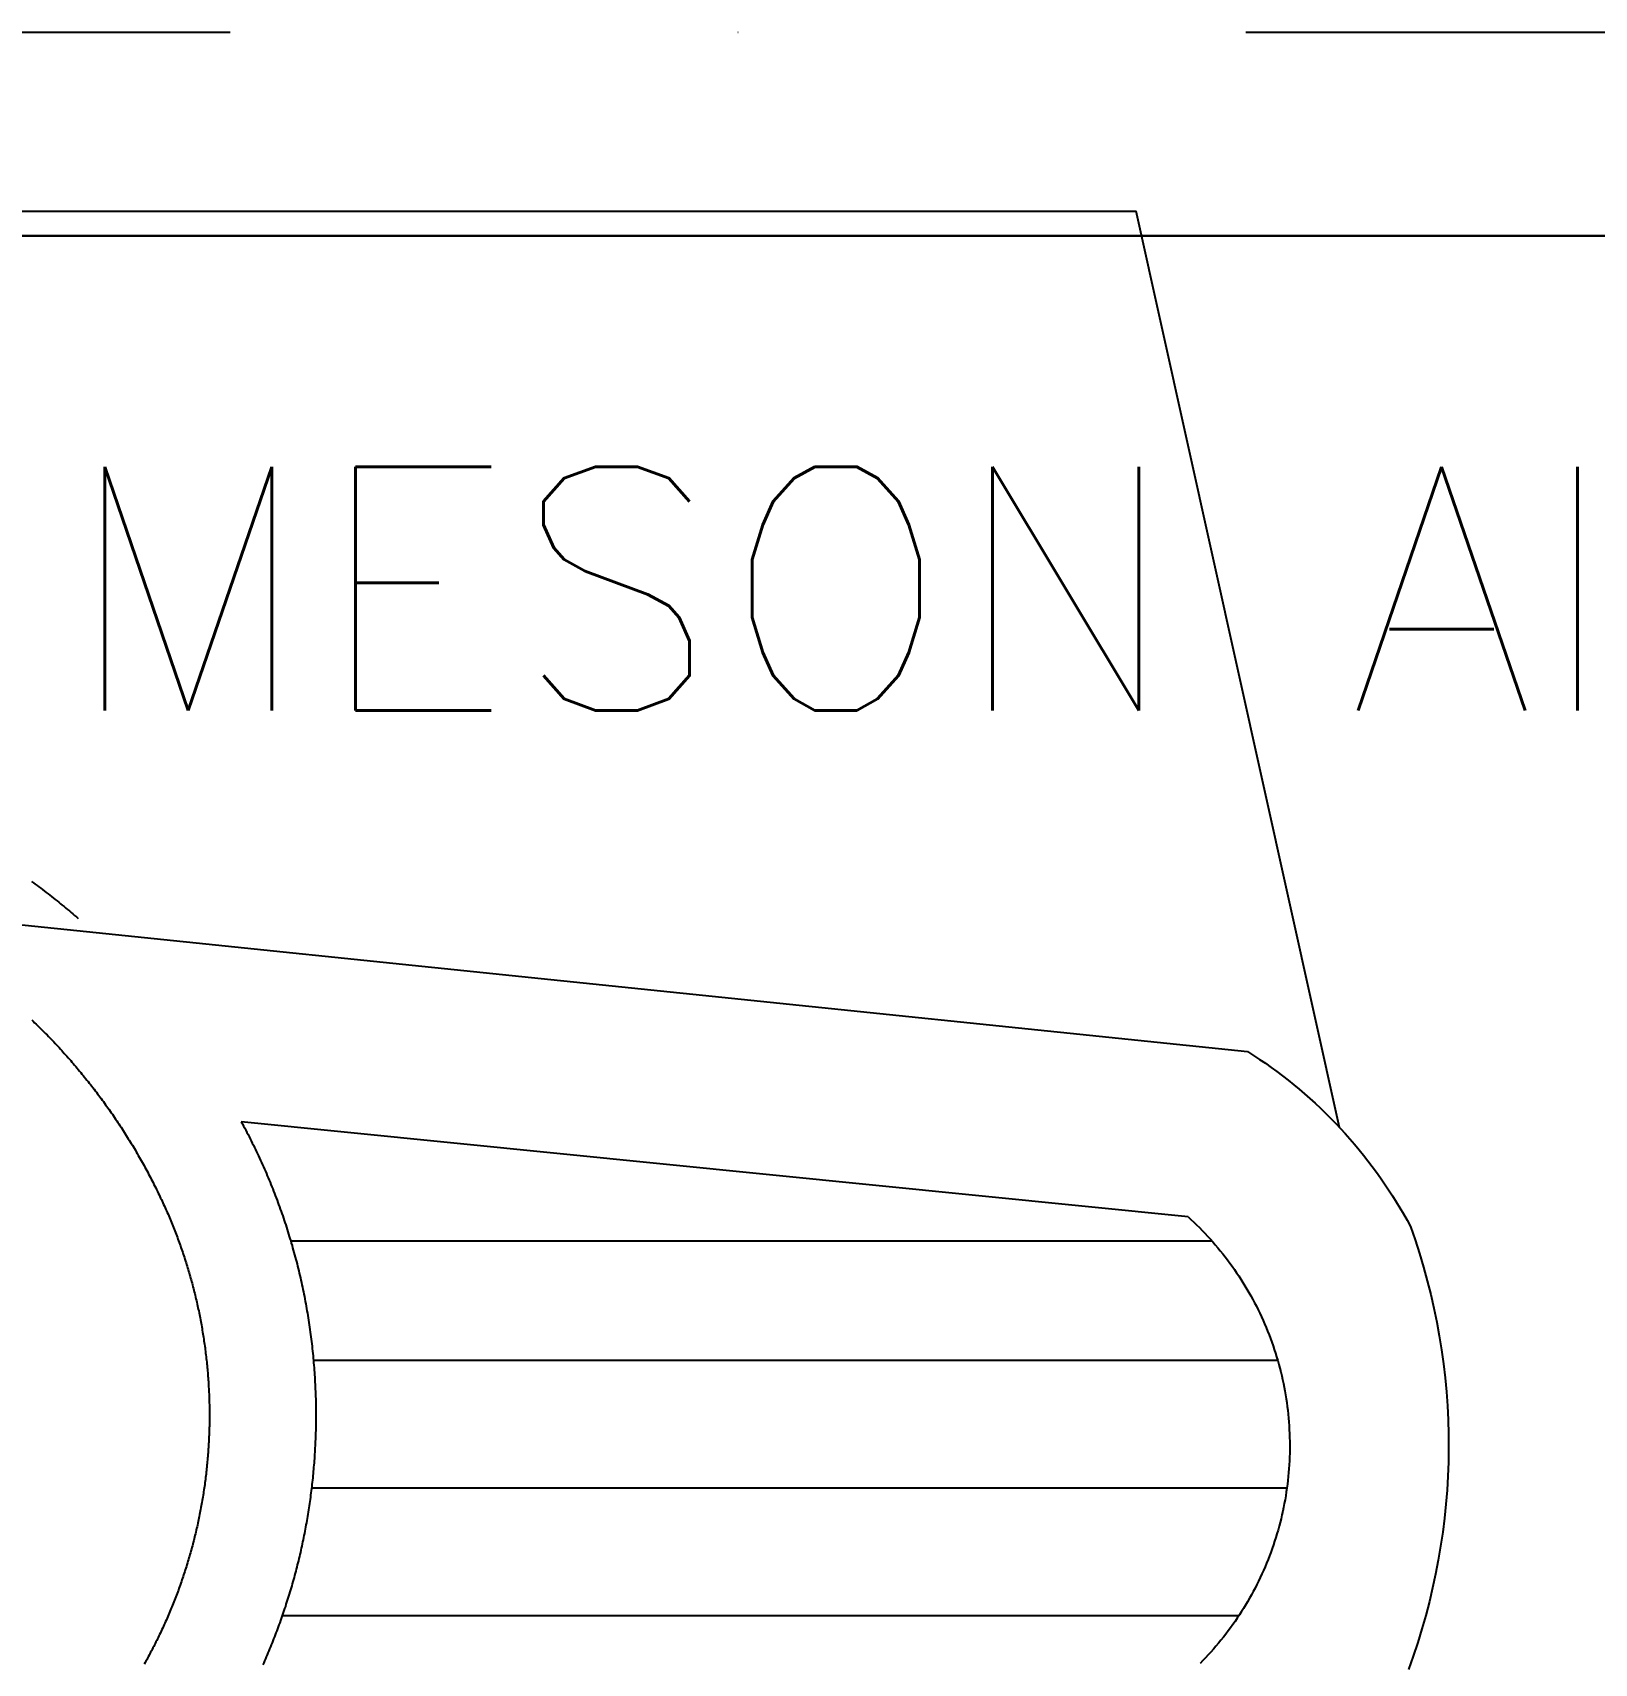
# Model space of a CAD drawing. Header units: millimetres. Extents: x 340 to 1003762, y 22 to 362022.
# Drawn here: x 613461.7 to 613846.3, y 290655.5 to 291056.9 of the extents above; entities that cross this region are included whole.
import ezdxf

# ---------------------------------------------------------------- set-up
doc = ezdxf.new("R2010")
doc.units = ezdxf.units.MM
doc.linetypes.add('LSBB_P_002 - PLANTA 1° NIVEL SALA DE VENTAS$0$DASHDOT2', pattern=[0.5, 0.25, -0.125, 0, -0.125])
for name, color, linetype in [('A-DEMOLICION SV', 40, 'Continuous'), ('LSBB_P_002 - PLANTA 1° NIVEL SALA DE VENTAS$0$A-Equipamiento acero inox', 8, 'Continuous'), ('LSBB_P_002 - PLANTA 1° NIVEL SALA DE VENTAS$0$A-TRAS-EQPM', 8, 'Continuous'), ('LSBB_P_002 - PLANTA 1° NIVEL SALA DE VENTAS$0$E-TABIQUE-CAMARA', 1, 'Continuous'), ('LSBB_P_002 - PLANTA 1° NIVEL SALA DE VENTAS$0$EJES', 8, 'LSBB_P_002 - PLANTA 1° NIVEL SALA DE VENTAS$0$DASHDOT2')]:
    doc.layers.add(name, color=color, linetype=linetype)
doc.styles.add('LSBB_P_002 - PLANTA 1° NIVEL SALA DE VENTAS$0$Estilo1', font='GOTHIC.TTF', dxfattribs={"height": 0.24})

# ---------------------------------------------------------------- blocks, each defined once
blk = doc.blocks.new('LSBB_P_002 - PLANTA 1° NIVEL SALA DE VENTAS$0$laminadora')
at = {"layer": 'LSBB_P_002 - PLANTA 1° NIVEL SALA DE VENTAS$0$A-TRAS-EQPM'}
for p, q in [((-175688.097, 30476.001), (-175683.087, 30498.563)), ((-175652.943, 30498.563), (-175683.087, 30498.563)), ((-175656.163, 30481.858), (-175656.208, 30481.824)), ((-175656.118, 30481.892), (-175656.163, 30481.858)), ((-175656.074, 30481.926), (-175656.118, 30481.892)), ((-175656.029, 30481.96), (-175656.074, 30481.926)), ((-175655.984, 30481.994), (-175656.029, 30481.96)), ((-175655.938, 30482.027), (-175655.984, 30481.994)), ((-175655.893, 30482.061), (-175655.938, 30482.027)), ((-175656.693, 30481.44), (-175656.736, 30481.404)), ((-175656.649, 30481.475), (-175656.693, 30481.44)), ((-175656.605, 30481.511), (-175656.649, 30481.475)), ((-175656.562, 30481.546), (-175656.605, 30481.511)), ((-175656.518, 30481.581), (-175656.562, 30481.546)), ((-175656.474, 30481.616), (-175656.518, 30481.581)), ((-175656.43, 30481.651), (-175656.474, 30481.616)), ((-175656.385, 30481.686), (-175656.43, 30481.651)), ((-175656.341, 30481.721), (-175656.385, 30481.686)), ((-175656.297, 30481.755), (-175656.341, 30481.721)), ((-175656.252, 30481.79), (-175656.297, 30481.755)), ((-175656.208, 30481.824), (-175656.252, 30481.79)), ((-175652.07, 30481.361), (-175685.83, 30477.871)), ((-175656.995, 30481.187), (-175657.037, 30481.15)), ((-175656.952, 30481.223), (-175656.995, 30481.187)), ((-175656.909, 30481.26), (-175656.952, 30481.223)), ((-175656.866, 30481.296), (-175656.909, 30481.26)), ((-175656.823, 30481.332), (-175656.866, 30481.296)), ((-175656.779, 30481.368), (-175656.823, 30481.332)), ((-175656.736, 30481.404), (-175656.779, 30481.368)), ((-175655.897, 30478.649), (-175655.932, 30478.616)), ((-175656.305, 30478.246), (-175656.338, 30478.212)), ((-175656.272, 30478.28), (-175656.305, 30478.246)), ((-175656.238, 30478.314), (-175656.272, 30478.28)), ((-175656.205, 30478.348), (-175656.238, 30478.314)), ((-175656.171, 30478.382), (-175656.205, 30478.348)), ((-175656.137, 30478.416), (-175656.171, 30478.382)), ((-175656.103, 30478.45), (-175656.137, 30478.416)), ((-175656.069, 30478.483), (-175656.103, 30478.45)), ((-175656.035, 30478.517), (-175656.069, 30478.483)), ((-175656.001, 30478.55), (-175656.035, 30478.517)), ((-175655.967, 30478.583), (-175656.001, 30478.55)), ((-175655.932, 30478.616), (-175655.967, 30478.583)), ((-175685.83, 30477.871), (-175685.978, 30477.777)), ((-175656.697, 30477.827), (-175656.729, 30477.791)), ((-175656.665, 30477.862), (-175656.697, 30477.827)), ((-175656.633, 30477.898), (-175656.665, 30477.862)), ((-175656.6, 30477.933), (-175656.633, 30477.898)), ((-175656.568, 30477.968), (-175656.6, 30477.933)), ((-175656.536, 30478.003), (-175656.568, 30477.968)), ((-175656.503, 30478.038), (-175656.536, 30478.003)), ((-175656.47, 30478.073), (-175656.503, 30478.038)), ((-175656.437, 30478.108), (-175656.47, 30478.073)), ((-175656.405, 30478.143), (-175656.437, 30478.108)), ((-175656.372, 30478.177), (-175656.405, 30478.143)), ((-175656.338, 30478.212), (-175656.372, 30478.177)), ((-175686.411, 30477.481), (-175686.552, 30477.378)), ((-175686.268, 30477.582), (-175686.411, 30477.481)), ((-175686.124, 30477.68), (-175686.268, 30477.582)), ((-175685.978, 30477.777), (-175686.124, 30477.68)), ((-175657.041, 30477.43), (-175657.072, 30477.393)), ((-175657.011, 30477.466), (-175657.041, 30477.43)), ((-175656.98, 30477.503), (-175657.011, 30477.466)), ((-175656.949, 30477.539), (-175656.98, 30477.503)), ((-175656.918, 30477.576), (-175656.949, 30477.539)), ((-175656.887, 30477.612), (-175656.918, 30477.576)), ((-175656.855, 30477.648), (-175656.887, 30477.612)), ((-175656.824, 30477.684), (-175656.855, 30477.648)), ((-175656.792, 30477.72), (-175656.824, 30477.684)), ((-175656.761, 30477.756), (-175656.792, 30477.72)), ((-175656.729, 30477.791), (-175656.761, 30477.756)), ((-175686.966, 30477.056), (-175687.101, 30476.944)), ((-175686.83, 30477.165), (-175686.966, 30477.056)), ((-175686.692, 30477.273), (-175686.83, 30477.165)), ((-175686.552, 30477.378), (-175686.692, 30477.273)), ((-175657.342, 30477.059), (-175657.372, 30477.021)), ((-175657.313, 30477.096), (-175657.342, 30477.059)), ((-175657.283, 30477.134), (-175657.313, 30477.096)), ((-175657.253, 30477.171), (-175657.283, 30477.134)), ((-175657.223, 30477.208), (-175657.253, 30477.171)), ((-175657.193, 30477.245), (-175657.223, 30477.208)), ((-175657.163, 30477.282), (-175657.193, 30477.245)), ((-175657.133, 30477.319), (-175657.163, 30477.282)), ((-175657.103, 30477.356), (-175657.133, 30477.319)), ((-175657.072, 30477.393), (-175657.103, 30477.356)), ((-175687.366, 30476.715), (-175687.495, 30476.598)), ((-175687.234, 30476.831), (-175687.366, 30476.715)), ((-175687.101, 30476.944), (-175687.234, 30476.831)), ((-175657.659, 30476.639), (-175657.688, 30476.6)), ((-175657.631, 30476.678), (-175657.659, 30476.639)), ((-175657.603, 30476.716), (-175657.631, 30476.678)), ((-175657.574, 30476.755), (-175657.603, 30476.716)), ((-175657.546, 30476.793), (-175657.574, 30476.755)), ((-175657.517, 30476.831), (-175657.546, 30476.793)), ((-175657.488, 30476.869), (-175657.517, 30476.831)), ((-175657.459, 30476.907), (-175657.488, 30476.869)), ((-175657.43, 30476.945), (-175657.459, 30476.907)), ((-175657.401, 30476.983), (-175657.43, 30476.945)), ((-175657.372, 30477.021), (-175657.401, 30476.983)), ((-175687.873, 30476.234), (-175687.995, 30476.108)), ((-175687.749, 30476.357), (-175687.873, 30476.234)), ((-175687.623, 30476.478), (-175687.749, 30476.357)), ((-175687.495, 30476.598), (-175687.623, 30476.478)), ((-175657.935, 30476.248), (-175657.961, 30476.209)), ((-175657.908, 30476.288), (-175657.935, 30476.248)), ((-175657.881, 30476.327), (-175657.908, 30476.288)), ((-175657.853, 30476.366), (-175657.881, 30476.327)), ((-175657.826, 30476.406), (-175657.853, 30476.366)), ((-175657.799, 30476.445), (-175657.826, 30476.406)), ((-175657.771, 30476.484), (-175657.799, 30476.445)), ((-175657.743, 30476.523), (-175657.771, 30476.484)), ((-175657.715, 30476.562), (-175657.743, 30476.523)), ((-175657.688, 30476.6), (-175657.715, 30476.562)), ((-175688.233, 30475.853), (-175688.35, 30475.722)), ((-175688.115, 30475.981), (-175688.233, 30475.853)), ((-175687.995, 30476.108), (-175688.115, 30475.981)), ((-175684.365, 30473.802), (-175661.055, 30476.141)), ((-175661.221, 30475.829), (-175661.247, 30475.777)), ((-175661.194, 30475.882), (-175661.221, 30475.829)), ((-175661.166, 30475.934), (-175661.194, 30475.882)), ((-175661.139, 30475.986), (-175661.166, 30475.934)), ((-175661.111, 30476.038), (-175661.139, 30475.986)), ((-175661.083, 30476.09), (-175661.111, 30476.038)), ((-175661.055, 30476.141), (-175661.083, 30476.09)), ((-175658.197, 30475.849), (-175658.223, 30475.808)), ((-175658.171, 30475.889), (-175658.197, 30475.849)), ((-175658.146, 30475.929), (-175658.171, 30475.889)), ((-175658.12, 30475.969), (-175658.146, 30475.929)), ((-175658.094, 30476.01), (-175658.12, 30475.969)), ((-175658.067, 30476.05), (-175658.094, 30476.01)), ((-175658.041, 30476.089), (-175658.067, 30476.05)), ((-175658.015, 30476.129), (-175658.041, 30476.089)), ((-175657.988, 30476.169), (-175658.015, 30476.129)), ((-175657.961, 30476.209), (-175657.988, 30476.169)), ((-175688.576, 30475.455), (-175688.686, 30475.32)), ((-175688.464, 30475.59), (-175688.576, 30475.455)), ((-175688.35, 30475.722), (-175688.464, 30475.59)), ((-175661.404, 30475.46), (-175661.429, 30475.407)), ((-175661.378, 30475.513), (-175661.404, 30475.46)), ((-175661.353, 30475.566), (-175661.378, 30475.513)), ((-175661.327, 30475.619), (-175661.353, 30475.566)), ((-175661.3, 30475.672), (-175661.327, 30475.619)), ((-175661.274, 30475.724), (-175661.3, 30475.672)), ((-175661.247, 30475.777), (-175661.274, 30475.724)), ((-175658.447, 30475.441), (-175658.471, 30475.4)), ((-175658.422, 30475.482), (-175658.447, 30475.441)), ((-175658.398, 30475.523), (-175658.422, 30475.482)), ((-175658.373, 30475.564), (-175658.398, 30475.523)), ((-175658.348, 30475.605), (-175658.373, 30475.564)), ((-175658.323, 30475.646), (-175658.348, 30475.605)), ((-175658.298, 30475.687), (-175658.323, 30475.646)), ((-175658.273, 30475.727), (-175658.298, 30475.687)), ((-175658.248, 30475.768), (-175658.273, 30475.727)), ((-175658.223, 30475.808), (-175658.248, 30475.768)), ((-175688.9, 30475.043), (-175689.004, 30474.902)), ((-175688.794, 30475.182), (-175688.9, 30475.043)), ((-175688.686, 30475.32), (-175688.794, 30475.182)), ((-175661.601, 30475.033), (-175661.625, 30474.979)), ((-175661.577, 30475.086), (-175661.601, 30475.033)), ((-175661.553, 30475.14), (-175661.577, 30475.086)), ((-175661.529, 30475.194), (-175661.553, 30475.14)), ((-175661.504, 30475.247), (-175661.529, 30475.194)), ((-175661.479, 30475.301), (-175661.504, 30475.247)), ((-175661.454, 30475.354), (-175661.479, 30475.301)), ((-175661.429, 30475.407), (-175661.454, 30475.354)), ((-175658.683, 30475.026), (-175658.706, 30474.984)), ((-175658.66, 30475.067), (-175658.683, 30475.026)), ((-175658.637, 30475.109), (-175658.66, 30475.067)), ((-175658.613, 30475.151), (-175658.637, 30475.109)), ((-175658.59, 30475.193), (-175658.613, 30475.151)), ((-175658.566, 30475.234), (-175658.59, 30475.193)), ((-175658.543, 30475.276), (-175658.566, 30475.234)), ((-175658.519, 30475.317), (-175658.543, 30475.276)), ((-175658.495, 30475.359), (-175658.519, 30475.317)), ((-175658.471, 30475.4), (-175658.495, 30475.359)), ((-175689.205, 30474.616), (-175689.303, 30474.471)), ((-175689.106, 30474.76), (-175689.205, 30474.616)), ((-175689.004, 30474.902), (-175689.106, 30474.76)), ((-175661.763, 30474.653), (-175661.785, 30474.599)), ((-175661.74, 30474.708), (-175661.763, 30474.653)), ((-175661.718, 30474.762), (-175661.74, 30474.708)), ((-175661.695, 30474.816), (-175661.718, 30474.762)), ((-175661.672, 30474.871), (-175661.695, 30474.816)), ((-175661.648, 30474.925), (-175661.672, 30474.871)), ((-175661.625, 30474.979), (-175661.648, 30474.925)), ((-175658.884, 30474.645), (-175658.905, 30474.603)), ((-175658.862, 30474.688), (-175658.884, 30474.645)), ((-175658.84, 30474.73), (-175658.862, 30474.688)), ((-175658.818, 30474.773), (-175658.84, 30474.73)), ((-175658.796, 30474.815), (-175658.818, 30474.773)), ((-175658.773, 30474.857), (-175658.796, 30474.815)), ((-175658.751, 30474.899), (-175658.773, 30474.857)), ((-175658.728, 30474.942), (-175658.751, 30474.899)), ((-175658.706, 30474.984), (-175658.728, 30474.942)), ((-175689.398, 30474.324), (-175689.491, 30474.176)), ((-175689.303, 30474.471), (-175689.398, 30474.324)), ((-175661.935, 30474.215), (-175661.955, 30474.16)), ((-175661.914, 30474.27), (-175661.935, 30474.215)), ((-175661.893, 30474.325), (-175661.914, 30474.27)), ((-175661.872, 30474.38), (-175661.893, 30474.325)), ((-175661.85, 30474.435), (-175661.872, 30474.38)), ((-175661.829, 30474.49), (-175661.85, 30474.435)), ((-175661.807, 30474.544), (-175661.829, 30474.49)), ((-175661.785, 30474.599), (-175661.807, 30474.544)), ((-175659.089, 30474.227), (-175659.108, 30474.187)), ((-175659.07, 30474.266), (-175659.089, 30474.227)), ((-175659.052, 30474.306), (-175659.07, 30474.266)), ((-175659.033, 30474.345), (-175659.052, 30474.306)), ((-175659.012, 30474.388), (-175659.033, 30474.345)), ((-175658.991, 30474.431), (-175659.012, 30474.388)), ((-175658.97, 30474.474), (-175658.991, 30474.431)), ((-175658.948, 30474.517), (-175658.97, 30474.474)), ((-175658.927, 30474.56), (-175658.948, 30474.517)), ((-175658.905, 30474.603), (-175658.927, 30474.56)), ((-175689.67, 30473.875), (-175689.756, 30473.723)), ((-175689.581, 30474.026), (-175689.67, 30473.875)), ((-175689.491, 30474.176), (-175689.581, 30474.026)), ((-175662.074, 30473.827), (-175662.093, 30473.771)), ((-175662.054, 30473.883), (-175662.074, 30473.827)), ((-175662.035, 30473.938), (-175662.054, 30473.883)), ((-175662.015, 30473.994), (-175662.035, 30473.938)), ((-175661.995, 30474.049), (-175662.015, 30473.994)), ((-175661.975, 30474.104), (-175661.995, 30474.049)), ((-175661.955, 30474.16), (-175661.975, 30474.104)), ((-175659.269, 30473.826), (-175659.286, 30473.786)), ((-175659.251, 30473.866), (-175659.269, 30473.826)), ((-175659.234, 30473.907), (-175659.251, 30473.866)), ((-175659.216, 30473.947), (-175659.234, 30473.907)), ((-175659.198, 30473.987), (-175659.216, 30473.947)), ((-175659.181, 30474.027), (-175659.198, 30473.987)), ((-175659.163, 30474.067), (-175659.181, 30474.027)), ((-175659.144, 30474.107), (-175659.163, 30474.067)), ((-175659.126, 30474.147), (-175659.144, 30474.107)), ((-175659.108, 30474.187), (-175659.126, 30474.147)), ((-175689.756, 30473.723), (-175689.839, 30473.569)), ((-175684.71, 30473.469), (-175684.777, 30473.4)), ((-175684.643, 30473.537), (-175684.71, 30473.469)), ((-175684.575, 30473.605), (-175684.643, 30473.537)), ((-175684.505, 30473.671), (-175684.575, 30473.605)), ((-175684.435, 30473.737), (-175684.505, 30473.671)), ((-175684.365, 30473.802), (-175684.435, 30473.737)), ((-175662.202, 30473.435), (-175662.22, 30473.379)), ((-175662.184, 30473.492), (-175662.202, 30473.435)), ((-175662.166, 30473.548), (-175662.184, 30473.492)), ((-175662.148, 30473.604), (-175662.166, 30473.548)), ((-175662.13, 30473.66), (-175662.148, 30473.604)), ((-175662.111, 30473.715), (-175662.13, 30473.66)), ((-175662.093, 30473.771), (-175662.111, 30473.715)), ((-175659.434, 30473.42), (-175659.449, 30473.379)), ((-175659.418, 30473.46), (-175659.434, 30473.42)), ((-175659.402, 30473.501), (-175659.418, 30473.46)), ((-175659.386, 30473.542), (-175659.402, 30473.501)), ((-175659.369, 30473.583), (-175659.386, 30473.542)), ((-175659.353, 30473.624), (-175659.369, 30473.583)), ((-175659.336, 30473.664), (-175659.353, 30473.624)), ((-175659.32, 30473.705), (-175659.336, 30473.664)), ((-175659.303, 30473.745), (-175659.32, 30473.705)), ((-175659.286, 30473.786), (-175659.303, 30473.745)), ((-175685.097, 30473.041), (-175685.158, 30472.967)), ((-175685.035, 30473.115), (-175685.097, 30473.041)), ((-175684.972, 30473.187), (-175685.035, 30473.115)), ((-175684.908, 30473.259), (-175684.972, 30473.187)), ((-175662.269, 30473.216), (-175684.946, 30473.216)), ((-175684.843, 30473.33), (-175684.908, 30473.259)), ((-175684.777, 30473.4), (-175684.843, 30473.33)), ((-175662.32, 30473.041), (-175662.336, 30472.984)), ((-175662.304, 30473.097), (-175662.32, 30473.041)), ((-175662.287, 30473.154), (-175662.304, 30473.097)), ((-175662.271, 30473.21), (-175662.287, 30473.154)), ((-175662.254, 30473.267), (-175662.271, 30473.21)), ((-175662.237, 30473.323), (-175662.254, 30473.267)), ((-175662.22, 30473.379), (-175662.237, 30473.323)), ((-175659.57, 30473.049), (-175659.585, 30473.007)), ((-175659.556, 30473.09), (-175659.57, 30473.049)), ((-175659.541, 30473.132), (-175659.556, 30473.09)), ((-175659.526, 30473.173), (-175659.541, 30473.132)), ((-175659.511, 30473.214), (-175659.526, 30473.173)), ((-175659.496, 30473.255), (-175659.511, 30473.214)), ((-175659.481, 30473.296), (-175659.496, 30473.255)), ((-175659.465, 30473.338), (-175659.481, 30473.296)), ((-175659.449, 30473.379), (-175659.465, 30473.338)), ((-175685.393, 30472.664), (-175685.449, 30472.586)), ((-175685.336, 30472.741), (-175685.393, 30472.664)), ((-175685.277, 30472.817), (-175685.336, 30472.741)), ((-175685.218, 30472.893), (-175685.277, 30472.817)), ((-175685.158, 30472.967), (-175685.218, 30472.893)), ((-175662.427, 30472.643), (-175662.441, 30472.585)), ((-175662.412, 30472.7), (-175662.427, 30472.643)), ((-175662.397, 30472.757), (-175662.412, 30472.7)), ((-175662.382, 30472.813), (-175662.397, 30472.757)), ((-175662.367, 30472.87), (-175662.382, 30472.813)), ((-175662.352, 30472.927), (-175662.367, 30472.87)), ((-175662.336, 30472.984), (-175662.352, 30472.927)), ((-175659.708, 30472.632), (-175659.721, 30472.59)), ((-175659.695, 30472.674), (-175659.708, 30472.632)), ((-175659.682, 30472.716), (-175659.695, 30472.674)), ((-175659.668, 30472.758), (-175659.682, 30472.716)), ((-175659.655, 30472.799), (-175659.668, 30472.758)), ((-175659.641, 30472.841), (-175659.655, 30472.799)), ((-175659.627, 30472.883), (-175659.641, 30472.841)), ((-175659.613, 30472.924), (-175659.627, 30472.883)), ((-175659.599, 30472.966), (-175659.613, 30472.924)), ((-175659.585, 30473.007), (-175659.599, 30472.966)), ((-175685.665, 30472.268), (-175685.716, 30472.187)), ((-175685.613, 30472.349), (-175685.665, 30472.268)), ((-175685.559, 30472.428), (-175685.613, 30472.349)), ((-175685.505, 30472.508), (-175685.559, 30472.428)), ((-175685.449, 30472.586), (-175685.505, 30472.508)), ((-175662.523, 30472.242), (-175662.536, 30472.184)), ((-175662.51, 30472.299), (-175662.523, 30472.242)), ((-175662.496, 30472.357), (-175662.51, 30472.299)), ((-175662.483, 30472.414), (-175662.496, 30472.357)), ((-175662.469, 30472.471), (-175662.483, 30472.414)), ((-175662.455, 30472.528), (-175662.469, 30472.471)), ((-175662.441, 30472.585), (-175662.455, 30472.528)), ((-175659.831, 30472.211), (-175659.842, 30472.169)), ((-175659.819, 30472.253), (-175659.831, 30472.211)), ((-175659.807, 30472.296), (-175659.819, 30472.253)), ((-175659.796, 30472.338), (-175659.807, 30472.296)), ((-175659.783, 30472.38), (-175659.796, 30472.338)), ((-175659.771, 30472.422), (-175659.783, 30472.38)), ((-175659.759, 30472.464), (-175659.771, 30472.422)), ((-175659.746, 30472.506), (-175659.759, 30472.464)), ((-175659.734, 30472.548), (-175659.746, 30472.506)), ((-175659.721, 30472.59), (-175659.734, 30472.548)), ((-175685.911, 30471.856), (-175685.958, 30471.772)), ((-175685.864, 30471.94), (-175685.911, 30471.856)), ((-175685.816, 30472.023), (-175685.864, 30471.94)), ((-175685.767, 30472.105), (-175685.816, 30472.023)), ((-175685.716, 30472.187), (-175685.767, 30472.105)), ((-175662.608, 30471.839), (-175662.619, 30471.781)), ((-175662.596, 30471.896), (-175662.608, 30471.839)), ((-175662.585, 30471.954), (-175662.596, 30471.896)), ((-175662.573, 30472.012), (-175662.585, 30471.954)), ((-175662.561, 30472.069), (-175662.573, 30472.012)), ((-175662.548, 30472.127), (-175662.561, 30472.069)), ((-175662.536, 30472.184), (-175662.548, 30472.127)), ((-175659.929, 30471.828), (-175659.939, 30471.786)), ((-175659.919, 30471.871), (-175659.929, 30471.828)), ((-175659.908, 30471.914), (-175659.919, 30471.871)), ((-175659.898, 30471.956), (-175659.908, 30471.914)), ((-175659.887, 30471.999), (-175659.898, 30471.956)), ((-175659.876, 30472.041), (-175659.887, 30471.999)), ((-175659.865, 30472.084), (-175659.876, 30472.041)), ((-175659.854, 30472.126), (-175659.865, 30472.084)), ((-175659.842, 30472.169), (-175659.854, 30472.126)), ((-175686.131, 30471.429), (-175686.172, 30471.342)), ((-175686.09, 30471.516), (-175686.131, 30471.429)), ((-175686.047, 30471.602), (-175686.09, 30471.516)), ((-175686.003, 30471.687), (-175686.047, 30471.602)), ((-175685.958, 30471.772), (-175686.003, 30471.687)), ((-175662.682, 30471.433), (-175662.692, 30471.375)), ((-175662.672, 30471.491), (-175662.682, 30471.433)), ((-175662.662, 30471.549), (-175662.672, 30471.491)), ((-175662.652, 30471.607), (-175662.662, 30471.549)), ((-175662.641, 30471.665), (-175662.652, 30471.607)), ((-175662.63, 30471.723), (-175662.641, 30471.665)), ((-175662.619, 30471.781), (-175662.63, 30471.723)), ((-175660.015, 30471.443), (-175660.023, 30471.4)), ((-175660.006, 30471.486), (-175660.015, 30471.443)), ((-175659.997, 30471.529), (-175660.006, 30471.486)), ((-175659.987, 30471.572), (-175659.997, 30471.529)), ((-175659.978, 30471.615), (-175659.987, 30471.572)), ((-175659.969, 30471.657), (-175659.978, 30471.615)), ((-175659.959, 30471.7), (-175659.969, 30471.657)), ((-175659.949, 30471.743), (-175659.959, 30471.7)), ((-175659.939, 30471.786), (-175659.949, 30471.743)), ((-175686.288, 30471.079), (-175686.324, 30470.99)), ((-175686.25, 30471.167), (-175686.288, 30471.079)), ((-175686.212, 30471.255), (-175686.25, 30471.167)), ((-175686.172, 30471.342), (-175686.212, 30471.255)), ((-175662.745, 30471.026), (-175662.753, 30470.968)), ((-175662.737, 30471.084), (-175662.745, 30471.026)), ((-175662.728, 30471.142), (-175662.737, 30471.084)), ((-175662.719, 30471.201), (-175662.728, 30471.142)), ((-175662.71, 30471.259), (-175662.719, 30471.201)), ((-175662.701, 30471.317), (-175662.71, 30471.259)), ((-175662.692, 30471.375), (-175662.701, 30471.317)), ((-175660.096, 30471.012), (-175660.103, 30470.968)), ((-175660.088, 30471.055), (-175660.096, 30471.012)), ((-175660.081, 30471.098), (-175660.088, 30471.055)), ((-175660.073, 30471.141), (-175660.081, 30471.098)), ((-175660.065, 30471.184), (-175660.073, 30471.141)), ((-175660.057, 30471.228), (-175660.065, 30471.184)), ((-175660.049, 30471.271), (-175660.057, 30471.228)), ((-175660.041, 30471.314), (-175660.049, 30471.271)), ((-175660.032, 30471.357), (-175660.041, 30471.314)), ((-175660.023, 30471.4), (-175660.032, 30471.357)), ((-175686.458, 30470.63), (-175686.488, 30470.539)), ((-175686.426, 30470.72), (-175686.458, 30470.63)), ((-175686.393, 30470.811), (-175686.426, 30470.72)), ((-175686.359, 30470.9), (-175686.393, 30470.811)), ((-175686.324, 30470.99), (-175686.359, 30470.9)), ((-175662.797, 30470.617), (-175662.803, 30470.559)), ((-175662.79, 30470.676), (-175662.797, 30470.617)), ((-175662.783, 30470.734), (-175662.79, 30470.676)), ((-175662.776, 30470.792), (-175662.783, 30470.734)), ((-175662.768, 30470.851), (-175662.776, 30470.792)), ((-175662.761, 30470.909), (-175662.768, 30470.851)), ((-175662.753, 30470.968), (-175662.761, 30470.909)), ((-175660.156, 30470.621), (-175660.162, 30470.578)), ((-175660.15, 30470.665), (-175660.156, 30470.621)), ((-175660.143, 30470.708), (-175660.15, 30470.665)), ((-175660.137, 30470.752), (-175660.143, 30470.708)), ((-175660.131, 30470.795), (-175660.137, 30470.752)), ((-175660.124, 30470.838), (-175660.131, 30470.795)), ((-175660.117, 30470.882), (-175660.124, 30470.838)), ((-175660.11, 30470.925), (-175660.117, 30470.882)), ((-175660.103, 30470.968), (-175660.11, 30470.925)), ((-175686.573, 30470.263), (-175686.599, 30470.171)), ((-175686.546, 30470.355), (-175686.573, 30470.263)), ((-175662.831, 30470.279), (-175686.568, 30470.279)), ((-175686.518, 30470.447), (-175686.546, 30470.355)), ((-175686.488, 30470.539), (-175686.518, 30470.447)), ((-175662.837, 30470.207), (-175662.842, 30470.148)), ((-175662.832, 30470.266), (-175662.837, 30470.207)), ((-175662.827, 30470.324), (-175662.832, 30470.266)), ((-175662.821, 30470.383), (-175662.827, 30470.324)), ((-175662.815, 30470.441), (-175662.821, 30470.383)), ((-175662.809, 30470.5), (-175662.815, 30470.441)), ((-175662.803, 30470.559), (-175662.809, 30470.5)), ((-175660.203, 30470.229), (-175660.208, 30470.185)), ((-175660.199, 30470.273), (-175660.203, 30470.229)), ((-175660.194, 30470.316), (-175660.199, 30470.273)), ((-175660.189, 30470.36), (-175660.194, 30470.316)), ((-175660.184, 30470.404), (-175660.189, 30470.36)), ((-175660.178, 30470.447), (-175660.184, 30470.404)), ((-175660.173, 30470.491), (-175660.178, 30470.447)), ((-175660.167, 30470.534), (-175660.173, 30470.491)), ((-175660.162, 30470.578), (-175660.167, 30470.534)), ((-175686.691, 30469.798), (-175686.711, 30469.704)), ((-175686.67, 30469.892), (-175686.691, 30469.798)), ((-175686.647, 30469.985), (-175686.67, 30469.892)), ((-175686.624, 30470.078), (-175686.647, 30469.985)), ((-175686.599, 30470.171), (-175686.624, 30470.078)), ((-175662.863, 30469.855), (-175662.867, 30469.796)), ((-175662.859, 30469.913), (-175662.863, 30469.855)), ((-175662.855, 30469.972), (-175662.859, 30469.913)), ((-175662.851, 30470.031), (-175662.855, 30469.972)), ((-175662.847, 30470.09), (-175662.851, 30470.031)), ((-175662.842, 30470.148), (-175662.847, 30470.09)), ((-175660.238, 30469.836), (-175660.241, 30469.792)), ((-175660.235, 30469.88), (-175660.238, 30469.836)), ((-175660.232, 30469.923), (-175660.235, 30469.88)), ((-175660.228, 30469.967), (-175660.232, 30469.923)), ((-175660.224, 30470.011), (-175660.228, 30469.967)), ((-175660.22, 30470.054), (-175660.224, 30470.011)), ((-175660.216, 30470.098), (-175660.22, 30470.054)), ((-175660.212, 30470.142), (-175660.216, 30470.098)), ((-175660.208, 30470.185), (-175660.212, 30470.142)), ((-175686.764, 30469.421), (-175686.779, 30469.326)), ((-175686.748, 30469.516), (-175686.764, 30469.421)), ((-175686.73, 30469.61), (-175686.748, 30469.516)), ((-175686.711, 30469.704), (-175686.73, 30469.61)), ((-175662.883, 30469.443), (-175662.885, 30469.384)), ((-175662.881, 30469.502), (-175662.883, 30469.443)), ((-175662.878, 30469.561), (-175662.881, 30469.502)), ((-175662.876, 30469.62), (-175662.878, 30469.561)), ((-175662.873, 30469.678), (-175662.876, 30469.62)), ((-175662.87, 30469.737), (-175662.873, 30469.678)), ((-175662.867, 30469.796), (-175662.87, 30469.737)), ((-175660.263, 30469.398), (-175660.264, 30469.354)), ((-175660.261, 30469.441), (-175660.263, 30469.398)), ((-175660.259, 30469.485), (-175660.261, 30469.441)), ((-175660.257, 30469.529), (-175660.259, 30469.485)), ((-175660.255, 30469.573), (-175660.257, 30469.529)), ((-175660.252, 30469.617), (-175660.255, 30469.573)), ((-175660.25, 30469.661), (-175660.252, 30469.617)), ((-175660.247, 30469.704), (-175660.25, 30469.661)), ((-175660.244, 30469.748), (-175660.247, 30469.704)), ((-175660.241, 30469.792), (-175660.244, 30469.748)), ((-175686.818, 30469.041), (-175686.829, 30468.945)), ((-175686.806, 30469.136), (-175686.818, 30469.041)), ((-175686.794, 30469.231), (-175686.806, 30469.136)), ((-175686.779, 30469.326), (-175686.794, 30469.231)), ((-175662.891, 30469.09), (-175662.892, 30469.031)), ((-175662.892, 30469.031), (-175662.892, 30468.972)), ((-175662.89, 30469.149), (-175662.891, 30469.09)), ((-175662.889, 30469.208), (-175662.89, 30469.149)), ((-175662.888, 30469.267), (-175662.889, 30469.208)), ((-175662.887, 30469.325), (-175662.888, 30469.267)), ((-175662.885, 30469.384), (-175662.887, 30469.325)), ((-175660.271, 30469.003), (-175660.272, 30468.959)), ((-175660.27, 30469.134), (-175660.271, 30469.09)), ((-175660.271, 30469.09), (-175660.271, 30469.047)), ((-175660.271, 30469.047), (-175660.271, 30469.003)), ((-175660.269, 30469.178), (-175660.27, 30469.134)), ((-175660.268, 30469.222), (-175660.269, 30469.178)), ((-175660.267, 30469.266), (-175660.268, 30469.222)), ((-175660.266, 30469.31), (-175660.267, 30469.266)), ((-175660.264, 30469.354), (-175660.266, 30469.31)), ((-175686.853, 30468.658), (-175686.858, 30468.562)), ((-175686.846, 30468.754), (-175686.853, 30468.658)), ((-175686.838, 30468.85), (-175686.846, 30468.754)), ((-175686.829, 30468.945), (-175686.838, 30468.85)), ((-175662.892, 30468.972), (-175662.892, 30468.913)), ((-175662.892, 30468.913), (-175662.892, 30468.86)), ((-175662.892, 30468.86), (-175662.892, 30468.807)), ((-175662.892, 30468.807), (-175662.891, 30468.754)), ((-175662.891, 30468.754), (-175662.89, 30468.701)), ((-175662.89, 30468.701), (-175662.889, 30468.648)), ((-175662.889, 30468.648), (-175662.888, 30468.595)), ((-175662.888, 30468.595), (-175662.887, 30468.542)), ((-175660.272, 30468.959), (-175660.272, 30468.915)), ((-175660.272, 30468.915), (-175660.272, 30468.871)), ((-175660.272, 30468.871), (-175660.271, 30468.827)), ((-175660.271, 30468.827), (-175660.271, 30468.783)), ((-175660.271, 30468.783), (-175660.27, 30468.739)), ((-175660.27, 30468.739), (-175660.27, 30468.696)), ((-175660.27, 30468.696), (-175660.269, 30468.652)), ((-175660.269, 30468.652), (-175660.268, 30468.608)), ((-175660.268, 30468.608), (-175660.267, 30468.564)), ((-175686.868, 30468.274), (-175686.869, 30468.178)), ((-175686.866, 30468.37), (-175686.868, 30468.274)), ((-175686.863, 30468.466), (-175686.866, 30468.37)), ((-175686.858, 30468.562), (-175686.863, 30468.466)), ((-175662.887, 30468.542), (-175662.886, 30468.489)), ((-175662.886, 30468.489), (-175662.884, 30468.436)), ((-175662.884, 30468.436), (-175662.882, 30468.383)), ((-175662.882, 30468.383), (-175662.88, 30468.329)), ((-175662.88, 30468.329), (-175662.878, 30468.276)), ((-175662.878, 30468.276), (-175662.876, 30468.223)), ((-175662.876, 30468.223), (-175662.873, 30468.17)), ((-175660.267, 30468.564), (-175660.265, 30468.52)), ((-175660.265, 30468.52), (-175660.264, 30468.476)), ((-175660.264, 30468.476), (-175660.262, 30468.432)), ((-175660.262, 30468.432), (-175660.26, 30468.388)), ((-175660.26, 30468.388), (-175660.258, 30468.345)), ((-175660.258, 30468.345), (-175660.256, 30468.301)), ((-175660.256, 30468.301), (-175660.254, 30468.257)), ((-175660.254, 30468.257), (-175660.252, 30468.213)), ((-175660.252, 30468.213), (-175660.249, 30468.169)), ((-175686.869, 30468.178), (-175686.868, 30468.082)), ((-175686.868, 30468.082), (-175686.867, 30467.986)), ((-175686.867, 30467.986), (-175686.864, 30467.89)), ((-175686.864, 30467.89), (-175686.86, 30467.794)), ((-175686.86, 30467.794), (-175686.855, 30467.698)), ((-175662.873, 30468.17), (-175662.87, 30468.117)), ((-175662.87, 30468.117), (-175662.868, 30468.064)), ((-175662.868, 30468.064), (-175662.864, 30468.011)), ((-175662.864, 30468.011), (-175662.861, 30467.958)), ((-175662.861, 30467.958), (-175662.858, 30467.905)), ((-175662.858, 30467.905), (-175662.854, 30467.852)), ((-175662.854, 30467.852), (-175662.85, 30467.799)), ((-175662.85, 30467.799), (-175662.846, 30467.746)), ((-175660.249, 30468.169), (-175660.246, 30468.126)), ((-175660.246, 30468.126), (-175660.243, 30468.082)), ((-175660.243, 30468.082), (-175660.24, 30468.038)), ((-175660.24, 30468.038), (-175660.237, 30467.994)), ((-175660.237, 30467.994), (-175660.234, 30467.95)), ((-175660.234, 30467.95), (-175660.23, 30467.907)), ((-175660.23, 30467.907), (-175660.227, 30467.863)), ((-175660.227, 30467.863), (-175660.223, 30467.819)), ((-175660.223, 30467.819), (-175660.219, 30467.776)), ((-175686.855, 30467.698), (-175686.848, 30467.603)), ((-175686.848, 30467.603), (-175686.84, 30467.507)), ((-175686.84, 30467.507), (-175686.831, 30467.411)), ((-175686.831, 30467.411), (-175686.821, 30467.316)), ((-175662.846, 30467.746), (-175662.842, 30467.694)), ((-175662.842, 30467.694), (-175662.837, 30467.641)), ((-175662.837, 30467.641), (-175662.833, 30467.588)), ((-175662.833, 30467.588), (-175662.828, 30467.535)), ((-175662.828, 30467.535), (-175662.823, 30467.482)), ((-175662.823, 30467.482), (-175662.818, 30467.429)), ((-175662.818, 30467.429), (-175662.813, 30467.376)), ((-175660.219, 30467.776), (-175660.215, 30467.732)), ((-175660.215, 30467.732), (-175660.211, 30467.688)), ((-175660.211, 30467.688), (-175660.206, 30467.645)), ((-175660.206, 30467.645), (-175660.202, 30467.601)), ((-175660.202, 30467.601), (-175660.197, 30467.557)), ((-175660.197, 30467.557), (-175660.192, 30467.514)), ((-175660.192, 30467.514), (-175660.187, 30467.47)), ((-175660.187, 30467.47), (-175660.182, 30467.426)), ((-175660.182, 30467.426), (-175660.176, 30467.383)), ((-175686.821, 30467.316), (-175686.81, 30467.22)), ((-175686.81, 30467.22), (-175686.797, 30467.125)), ((-175662.786, 30467.135), (-175686.799, 30467.135)), ((-175686.797, 30467.125), (-175686.784, 30467.03)), ((-175686.784, 30467.03), (-175686.769, 30466.935)), ((-175662.813, 30467.376), (-175662.807, 30467.323)), ((-175662.807, 30467.323), (-175662.801, 30467.271)), ((-175662.801, 30467.271), (-175662.795, 30467.218)), ((-175662.795, 30467.218), (-175662.789, 30467.165)), ((-175662.789, 30467.165), (-175662.783, 30467.112)), ((-175662.783, 30467.112), (-175662.777, 30467.06)), ((-175662.777, 30467.06), (-175662.77, 30467.007)), ((-175662.77, 30467.007), (-175662.763, 30466.954)), ((-175660.176, 30467.383), (-175660.171, 30467.339)), ((-175660.171, 30467.339), (-175660.165, 30467.296)), ((-175660.165, 30467.296), (-175660.159, 30467.252)), ((-175660.159, 30467.252), (-175660.154, 30467.209)), ((-175660.154, 30467.209), (-175660.147, 30467.165)), ((-175660.147, 30467.165), (-175660.141, 30467.122)), ((-175660.141, 30467.122), (-175660.135, 30467.079)), ((-175660.135, 30467.079), (-175660.128, 30467.035)), ((-175660.128, 30467.035), (-175660.122, 30466.992)), ((-175660.122, 30466.992), (-175660.115, 30466.948)), ((-175686.769, 30466.935), (-175686.753, 30466.841)), ((-175686.753, 30466.841), (-175686.735, 30466.746)), ((-175686.735, 30466.746), (-175686.717, 30466.652)), ((-175686.717, 30466.652), (-175686.697, 30466.558)), ((-175662.763, 30466.954), (-175662.756, 30466.902)), ((-175662.756, 30466.902), (-175662.749, 30466.849)), ((-175662.749, 30466.849), (-175662.742, 30466.797)), ((-175662.742, 30466.797), (-175662.734, 30466.744)), ((-175662.734, 30466.744), (-175662.726, 30466.692)), ((-175662.726, 30466.692), (-175662.718, 30466.639)), ((-175662.718, 30466.639), (-175662.71, 30466.587)), ((-175662.71, 30466.587), (-175662.702, 30466.534)), ((-175660.115, 30466.948), (-175660.108, 30466.905)), ((-175660.108, 30466.905), (-175660.1, 30466.862)), ((-175660.1, 30466.862), (-175660.093, 30466.819)), ((-175660.093, 30466.819), (-175660.086, 30466.775)), ((-175660.086, 30466.775), (-175660.078, 30466.732)), ((-175660.078, 30466.732), (-175660.07, 30466.689)), ((-175660.07, 30466.689), (-175660.062, 30466.646)), ((-175660.062, 30466.646), (-175660.054, 30466.603)), ((-175660.054, 30466.603), (-175660.046, 30466.559)), ((-175686.697, 30466.558), (-175686.676, 30466.464)), ((-175686.676, 30466.464), (-175686.654, 30466.371)), ((-175686.654, 30466.371), (-175686.631, 30466.278)), ((-175686.631, 30466.278), (-175686.606, 30466.185)), ((-175686.606, 30466.185), (-175686.581, 30466.092)), ((-175662.702, 30466.534), (-175662.693, 30466.482)), ((-175662.693, 30466.482), (-175662.685, 30466.429)), ((-175662.685, 30466.429), (-175662.676, 30466.377)), ((-175662.676, 30466.377), (-175662.667, 30466.325)), ((-175662.667, 30466.325), (-175662.658, 30466.272)), ((-175662.658, 30466.272), (-175662.648, 30466.22)), ((-175662.648, 30466.22), (-175662.639, 30466.168)), ((-175660.046, 30466.559), (-175660.038, 30466.516)), ((-175660.038, 30466.516), (-175660.029, 30466.473)), ((-175660.029, 30466.473), (-175660.02, 30466.43)), ((-175660.02, 30466.43), (-175660.012, 30466.387)), ((-175660.012, 30466.387), (-175660.003, 30466.344)), ((-175660.003, 30466.344), (-175659.993, 30466.301)), ((-175659.993, 30466.301), (-175659.984, 30466.259)), ((-175659.984, 30466.259), (-175659.975, 30466.216)), ((-175659.975, 30466.216), (-175659.965, 30466.173)), ((-175686.581, 30466.092), (-175686.554, 30466)), ((-175686.554, 30466), (-175686.526, 30465.908)), ((-175686.526, 30465.908), (-175686.497, 30465.817)), ((-175686.497, 30465.817), (-175686.467, 30465.726)), ((-175662.639, 30466.168), (-175662.629, 30466.116)), ((-175662.629, 30466.116), (-175662.619, 30466.064)), ((-175662.619, 30466.064), (-175662.609, 30466.011)), ((-175662.609, 30466.011), (-175662.598, 30465.959)), ((-175662.598, 30465.959), (-175662.588, 30465.907)), ((-175662.588, 30465.907), (-175662.577, 30465.855)), ((-175662.577, 30465.855), (-175662.566, 30465.803)), ((-175662.566, 30465.803), (-175662.555, 30465.751)), ((-175659.965, 30466.173), (-175659.955, 30466.13)), ((-175659.955, 30466.13), (-175659.946, 30466.087)), ((-175659.946, 30466.087), (-175659.935, 30466.045)), ((-175659.935, 30466.045), (-175659.925, 30466.002)), ((-175659.925, 30466.002), (-175659.915, 30465.959)), ((-175659.915, 30465.959), (-175659.904, 30465.917)), ((-175659.904, 30465.917), (-175659.894, 30465.874)), ((-175659.894, 30465.874), (-175659.883, 30465.832)), ((-175659.883, 30465.832), (-175659.872, 30465.789)), ((-175659.872, 30465.789), (-175659.861, 30465.747)), ((-175686.467, 30465.726), (-175686.435, 30465.635)), ((-175686.435, 30465.635), (-175686.403, 30465.544)), ((-175686.403, 30465.544), (-175686.369, 30465.455)), ((-175686.369, 30465.455), (-175686.334, 30465.365)), ((-175662.555, 30465.751), (-175662.544, 30465.699)), ((-175662.544, 30465.699), (-175662.533, 30465.648)), ((-175662.533, 30465.648), (-175662.521, 30465.596)), ((-175662.521, 30465.596), (-175662.509, 30465.544)), ((-175662.509, 30465.544), (-175662.497, 30465.492)), ((-175662.497, 30465.492), (-175662.485, 30465.441)), ((-175662.485, 30465.441), (-175662.473, 30465.389)), ((-175662.473, 30465.389), (-175662.46, 30465.337)), ((-175659.861, 30465.747), (-175659.85, 30465.704)), ((-175659.85, 30465.704), (-175659.838, 30465.662)), ((-175659.838, 30465.662), (-175659.827, 30465.619)), ((-175659.827, 30465.619), (-175659.815, 30465.577)), ((-175659.815, 30465.577), (-175659.803, 30465.535)), ((-175659.803, 30465.535), (-175659.791, 30465.493)), ((-175659.791, 30465.493), (-175659.779, 30465.45)), ((-175659.779, 30465.45), (-175659.767, 30465.408)), ((-175659.767, 30465.408), (-175659.755, 30465.366)), ((-175686.334, 30465.365), (-175686.298, 30465.276)), ((-175686.298, 30465.276), (-175686.261, 30465.187)), ((-175686.261, 30465.187), (-175686.223, 30465.099)), ((-175686.223, 30465.099), (-175686.184, 30465.012)), ((-175686.184, 30465.012), (-175686.144, 30464.925)), ((-175662.46, 30465.337), (-175662.448, 30465.286)), ((-175662.448, 30465.286), (-175662.435, 30465.234)), ((-175662.435, 30465.234), (-175662.422, 30465.183)), ((-175662.422, 30465.183), (-175662.408, 30465.131)), ((-175662.408, 30465.131), (-175662.395, 30465.08)), ((-175662.395, 30465.08), (-175662.381, 30465.029)), ((-175662.381, 30465.029), (-175662.368, 30464.977)), ((-175659.755, 30465.366), (-175659.742, 30465.324)), ((-175659.742, 30465.324), (-175659.729, 30465.282)), ((-175659.729, 30465.282), (-175659.716, 30465.24)), ((-175659.716, 30465.24), (-175659.703, 30465.198)), ((-175659.703, 30465.198), (-175659.69, 30465.156)), ((-175659.69, 30465.156), (-175659.677, 30465.115)), ((-175659.677, 30465.115), (-175659.663, 30465.073)), ((-175659.663, 30465.073), (-175659.65, 30465.031)), ((-175659.65, 30465.031), (-175659.636, 30464.99)), ((-175659.636, 30464.99), (-175659.622, 30464.948)), ((-175686.144, 30464.925), (-175686.102, 30464.838)), ((-175686.102, 30464.838), (-175686.059, 30464.752)), ((-175686.059, 30464.752), (-175686.016, 30464.666)), ((-175686.016, 30464.666), (-175685.971, 30464.581)), ((-175685.971, 30464.581), (-175685.925, 30464.497)), ((-175662.368, 30464.977), (-175662.354, 30464.926)), ((-175662.354, 30464.926), (-175662.34, 30464.875)), ((-175662.34, 30464.875), (-175662.325, 30464.824)), ((-175662.325, 30464.824), (-175662.311, 30464.773)), ((-175662.311, 30464.773), (-175662.296, 30464.722)), ((-175662.296, 30464.722), (-175662.281, 30464.671)), ((-175662.281, 30464.671), (-175662.266, 30464.62)), ((-175662.266, 30464.62), (-175662.251, 30464.569)), ((-175659.622, 30464.948), (-175659.608, 30464.906)), ((-175659.608, 30464.906), (-175659.594, 30464.865)), ((-175659.594, 30464.865), (-175659.58, 30464.823)), ((-175659.58, 30464.823), (-175659.565, 30464.782)), ((-175659.565, 30464.782), (-175659.55, 30464.74)), ((-175659.55, 30464.74), (-175659.536, 30464.699)), ((-175659.536, 30464.699), (-175659.521, 30464.658)), ((-175659.521, 30464.658), (-175659.506, 30464.617)), ((-175659.506, 30464.617), (-175659.49, 30464.576)), ((-175685.925, 30464.497), (-175685.878, 30464.413)), ((-175685.878, 30464.413), (-175685.83, 30464.33)), ((-175685.83, 30464.33), (-175685.781, 30464.247)), ((-175685.781, 30464.247), (-175685.731, 30464.165)), ((-175662.251, 30464.569), (-175662.236, 30464.518)), ((-175662.236, 30464.518), (-175662.22, 30464.467)), ((-175662.22, 30464.467), (-175662.204, 30464.417)), ((-175662.204, 30464.417), (-175662.188, 30464.366)), ((-175662.188, 30464.366), (-175662.172, 30464.315)), ((-175662.172, 30464.315), (-175662.156, 30464.265)), ((-175662.156, 30464.265), (-175662.14, 30464.214)), ((-175662.14, 30464.214), (-175662.123, 30464.164)), ((-175659.49, 30464.576), (-175659.475, 30464.534)), ((-175659.475, 30464.534), (-175659.46, 30464.493)), ((-175659.46, 30464.493), (-175659.444, 30464.452)), ((-175659.444, 30464.452), (-175659.428, 30464.411)), ((-175659.428, 30464.411), (-175659.412, 30464.37)), ((-175659.412, 30464.37), (-175659.396, 30464.33)), ((-175659.396, 30464.33), (-175659.38, 30464.289)), ((-175659.38, 30464.289), (-175659.364, 30464.248)), ((-175659.364, 30464.248), (-175659.347, 30464.207)), ((-175659.347, 30464.207), (-175659.33, 30464.167)), ((-175685.731, 30464.165), (-175685.68, 30464.084)), ((-175685.68, 30464.084), (-175685.628, 30464.003)), ((-175685.628, 30464.003), (-175685.575, 30463.923)), ((-175662.064, 30463.991), (-175685.62, 30463.991)), ((-175685.575, 30463.923), (-175685.521, 30463.844)), ((-175685.521, 30463.844), (-175685.466, 30463.765)), ((-175662.123, 30464.164), (-175662.106, 30464.114)), ((-175662.106, 30464.114), (-175662.089, 30464.063)), ((-175662.089, 30464.063), (-175662.072, 30464.013)), ((-175662.072, 30464.013), (-175662.055, 30463.963)), ((-175662.055, 30463.963), (-175662.037, 30463.913)), ((-175662.037, 30463.913), (-175662.019, 30463.863)), ((-175662.019, 30463.863), (-175662.001, 30463.813)), ((-175662.001, 30463.813), (-175661.983, 30463.763)), ((-175659.33, 30464.167), (-175659.314, 30464.126)), ((-175659.314, 30464.126), (-175659.297, 30464.086)), ((-175659.297, 30464.086), (-175659.28, 30464.045)), ((-175659.28, 30464.045), (-175659.262, 30464.005)), ((-175659.262, 30464.005), (-175659.245, 30463.965)), ((-175659.245, 30463.965), (-175659.228, 30463.924)), ((-175659.228, 30463.924), (-175659.21, 30463.884)), ((-175659.21, 30463.884), (-175659.192, 30463.844)), ((-175659.192, 30463.844), (-175659.174, 30463.804)), ((-175659.174, 30463.804), (-175659.156, 30463.764)), ((-175685.466, 30463.765), (-175685.41, 30463.687)), ((-175685.41, 30463.687), (-175685.353, 30463.61)), ((-175685.353, 30463.61), (-175685.295, 30463.534)), ((-175685.295, 30463.534), (-175685.236, 30463.458)), ((-175685.236, 30463.458), (-175685.176, 30463.383)), ((-175685.176, 30463.383), (-175685.115, 30463.309)), ((-175661.983, 30463.763), (-175661.965, 30463.713)), ((-175661.965, 30463.713), (-175661.947, 30463.663)), ((-175661.947, 30463.663), (-175661.928, 30463.613)), ((-175661.928, 30463.613), (-175661.909, 30463.564)), ((-175661.909, 30463.564), (-175661.891, 30463.514)), ((-175661.891, 30463.514), (-175661.871, 30463.465)), ((-175661.871, 30463.465), (-175661.852, 30463.415)), ((-175661.852, 30463.415), (-175661.833, 30463.366)), ((-175659.156, 30463.764), (-175659.138, 30463.724)), ((-175659.138, 30463.724), (-175659.12, 30463.684)), ((-175659.12, 30463.684), (-175659.101, 30463.645)), ((-175659.101, 30463.645), (-175659.083, 30463.605)), ((-175659.083, 30463.605), (-175659.064, 30463.565)), ((-175659.064, 30463.565), (-175659.045, 30463.526)), ((-175659.045, 30463.526), (-175659.026, 30463.486)), ((-175659.026, 30463.486), (-175659.008, 30463.449)), ((-175659.008, 30463.449), (-175658.99, 30463.412)), ((-175658.99, 30463.412), (-175658.972, 30463.375)), ((-175658.972, 30463.375), (-175658.954, 30463.339)), ((-175685.115, 30463.309), (-175685.053, 30463.235)), ((-175685.053, 30463.235), (-175684.99, 30463.163)), ((-175684.99, 30463.163), (-175684.927, 30463.091)), ((-175684.927, 30463.091), (-175684.862, 30463.02)), ((-175684.862, 30463.02), (-175684.797, 30462.949)), ((-175661.833, 30463.366), (-175661.813, 30463.316)), ((-175661.813, 30463.316), (-175661.793, 30463.267)), ((-175661.793, 30463.267), (-175661.773, 30463.218)), ((-175661.773, 30463.218), (-175661.753, 30463.169)), ((-175661.753, 30463.169), (-175661.733, 30463.12)), ((-175661.733, 30463.12), (-175661.712, 30463.071)), ((-175661.712, 30463.071), (-175661.692, 30463.022)), ((-175661.692, 30463.022), (-175661.671, 30462.973)), ((-175661.671, 30462.973), (-175661.65, 30462.924)), ((-175658.954, 30463.339), (-175658.935, 30463.302)), ((-175658.935, 30463.302), (-175658.917, 30463.265)), ((-175658.917, 30463.265), (-175658.898, 30463.229)), ((-175658.898, 30463.229), (-175658.88, 30463.192)), ((-175658.88, 30463.192), (-175658.861, 30463.156)), ((-175658.861, 30463.156), (-175658.842, 30463.119)), ((-175658.842, 30463.119), (-175658.823, 30463.083)), ((-175658.823, 30463.083), (-175658.804, 30463.047)), ((-175658.804, 30463.047), (-175658.785, 30463.01)), ((-175658.785, 30463.01), (-175658.766, 30462.974)), ((-175658.766, 30462.974), (-175658.747, 30462.938)), ((-175684.797, 30462.949), (-175684.73, 30462.88)), ((-175684.73, 30462.88), (-175684.663, 30462.811)), ((-175661.65, 30462.924), (-175661.629, 30462.876)), ((-175661.629, 30462.876), (-175661.607, 30462.827)), ((-175661.607, 30462.827), (-175661.586, 30462.778)), ((-175658.747, 30462.938), (-175658.727, 30462.902)), ((-175658.727, 30462.902), (-175658.708, 30462.866)), ((-175658.708, 30462.866), (-175658.688, 30462.83)), ((-175658.688, 30462.83), (-175658.668, 30462.794))]:
    blk.add_line(p, q, dxfattribs=at)
blk.add_arc((-175674.879, 30468.181), 15.901, 160.1945, 200.3171, dxfattribs=at)
blk = doc.blocks.new('LSBB_P_002 - PLANTA 1° NIVEL SALA DE VENTAS', base_point=(223.56961, 14.22023))
at = {"layer": 'LSBB_P_002 - PLANTA 1° NIVEL SALA DE VENTAS$0$A-Equipamiento acero inox'}
blk.add_lwpolyline([(835.68948, 304.51565), (837.08948, 304.51565), (837.08948, 305.11565), (835.68948, 305.11565)], close=True, dxfattribs=at)
at = {"layer": 'LSBB_P_002 - PLANTA 1° NIVEL SALA DE VENTAS$0$E-TABIQUE-CAMARA'}
blk.add_line((835.68948, 305.11565), (843.28948, 305.11565), dxfattribs=at)
at = {"layer": 'LSBB_P_002 - PLANTA 1° NIVEL SALA DE VENTAS$0$EJES'}
blk.add_line((879.73764, 305.16565), (769.05721, 305.16565), dxfattribs=at)
at = {"layer": 'LSBB_P_002 - PLANTA 1° NIVEL SALA DE VENTAS$0$A-Equipamiento acero inox', "xscale": -0.010000000000578, "yscale": 0.010000000000578, "zscale": 0.010000000000578}
blk.add_blockref('LSBB_P_002 - PLANTA 1° NIVEL SALA DE VENTAS$0$laminadora', (-919.87874, 0.1361), dxfattribs=at)
at = {"layer": 'LSBB_P_002 - PLANTA 1° NIVEL SALA DE VENTAS$0$A-Equipamiento acero inox', "insert": (837.03377, 305.05879), "char_height": 0.06, "width": 2.6658494, "attachment_point": 2, "style": 'LSBB_P_002 - PLANTA 1° NIVEL SALA DE VENTAS$0$Estilo1'}
blk.add_mtext('{\\Fromans|c0;MESON AI140X60}', dxfattribs=at)

msp = doc.modelspace()

# ---------------------------------------------------------------- block references
at = {"layer": 'A-DEMOLICION SV', "xscale": 1000, "yscale": 1000, "zscale": 1000}
msp.add_blockref('LSBB_P_002 - PLANTA 1° NIVEL SALA DE VENTAS', (350.92, 111.52), dxfattribs=at)

doc.saveas('drawing.dxf')
